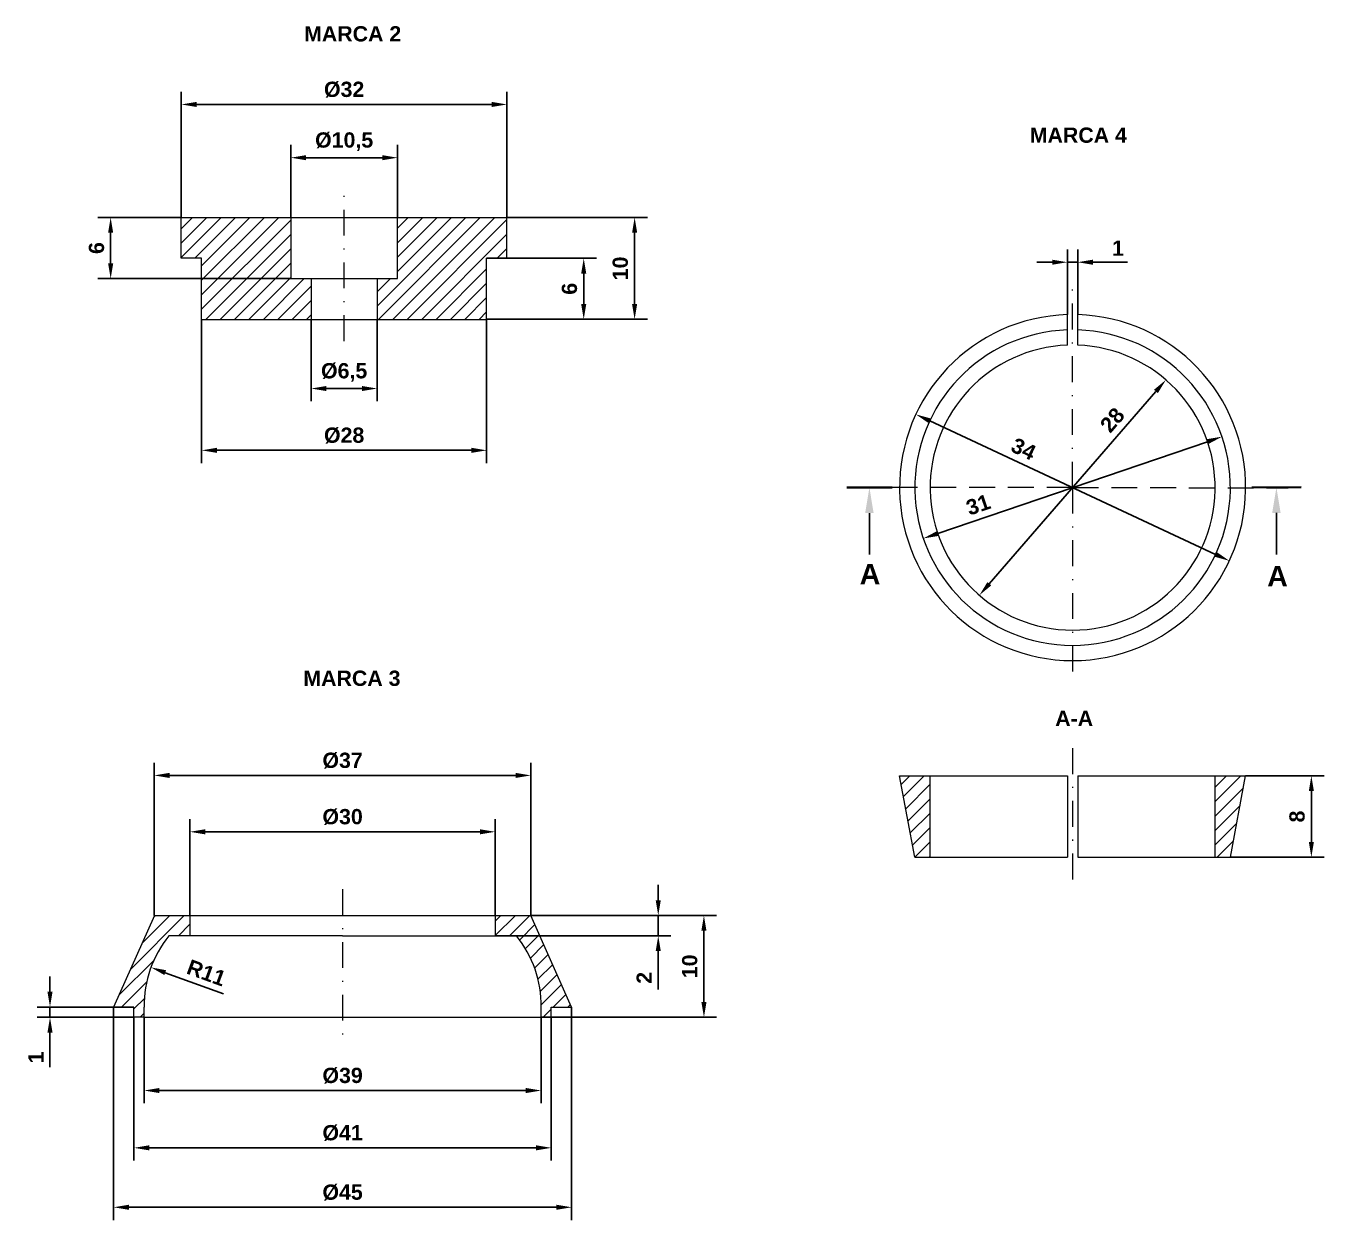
# Model space of a CAD drawing. Header units: millimetres. Extents: x 600 to 2314, y 309 to 897.
# Drawn here: x 946.5 to 1074, y 308.6 to 425.9 of the extents above; entities that cross this region are included whole.
import ezdxf

# ---------------------------------------------------------------- set-up
doc = ezdxf.new("R2010")
doc.units = ezdxf.units.MM
doc.linetypes.add('TRAZO_Y_PUNTO', pattern=[25.4, 12.7, -6.35, 0, -6.35])
doc.linetypes.add('TRAZOS', pattern=[19.05, 12.7, -6.35])
for name, color, linetype, lineweight in [('01_Contornos', 7, 'Continuous', 20), ('03_Ejes', 1, 'TRAZO_Y_PUNTO', 18), ('04_Cotas', 3, 'Continuous', 18), ('sombreado', 1, 'Continuous', 18)]:
    doc.layers.add(name, color=color, linetype=linetype, lineweight=lineweight)
doc.layers.add('_Cotas', color=3, linetype='Continuous')
doc.styles.add('EstiloCota', font='arialbd.ttf', dxfattribs={"height": 1.5})
doc.styles.get("Standard").update_dxf_attribs({"font": 'arial.ttf'})
doc.dimstyles.new('Copia de CotasUNE', dxfattribs={"dimtxt": 1.5, "dimasz": 1.5, "dimexe": 1.25, "dimexo": 0, "dimtad": 1, "dimtxsty": 'EstiloCota', "dimcen": 2.5, "dimclrd": 256, "dimclre": 256, "dimclrt": 256, "dimadec": 0, "dimazin": 0, "dimtfac": 1, "dimtmove": 0, "dimatfit": 0, "dimfxl": 1, "dimarcsym": 0})
doc.dimstyles.new('CotasUNE', dxfattribs={"dimtxt": 1.5, "dimasz": 1.5, "dimexe": 1.25, "dimexo": 0, "dimtad": 1, "dimtxsty": 'EstiloCota', "dimcen": 2.5, "dimclrd": 256, "dimclrt": 256, "dimadec": 0, "dimazin": 0, "dimtfac": 1, "dimtmove": 0, "dimatfit": 3, "dimfxl": 1, "dimarcsym": 0})
doc.dimstyles.new('diam) de CotasUNE', dxfattribs={"dimtxt": 1.5, "dimasz": 1.5, "dimexe": 1.25, "dimexo": 0, "dimtad": 1, "dimtxsty": 'EstiloCota', "dimcen": 2.5, "dimclrd": 256, "dimclrt": 256, "dimadec": 0, "dimazin": 0, "dimtfac": 1, "dimtmove": 0, "dimatfit": 3, "dimfxl": 1, "dimarcsym": 0})
doc.dimstyles.new('ISO-25', dxfattribs={"dimtxt": 2.5, "dimasz": 2.5, "dimexe": 1.25, "dimexo": 0.625, "dimtad": 1, "dimtxsty": 'Standard', "dimcen": 2.5, "dimadec": 0, "dimazin": 0, "dimtfac": 1, "dimtmove": 0, "dimatfit": 3, "dimfxl": 1, "dimarcsym": 0})

# ---------------------------------------------------------------- blocks, each defined once
blk = doc.blocks.new('*D44')
at = {"layer": '04_Cotas', "color": 0, "lineweight": -2, "ltscale": 0.2, "transparency": 16777216}
for p, q in [((972.5, 407.06), (972.5, 414.19)), ((983, 407.06), (983, 414.19))]:
    blk.add_line(p, q, dxfattribs=at)
at = {"layer": '04_Cotas', "lineweight": -2, "ltscale": 0.2, "transparency": 16777216}
blk.add_line((974, 412.94), (981.5, 412.94), dxfattribs=at)
at = {"layer": '04_Cotas', "ltscale": 0.2, "transparency": 16777216}
for points in [[(974, 413.19), (974, 412.69), (972.5, 412.94)], [(981.5, 413.19), (981.5, 412.69), (983, 412.94)]]:
    blk.add_solid(points, dxfattribs=at)
at = {"layer": 'Defpoints', "color": 0, "ltscale": 0.2}
for p in [(983, 412.94), (972.5, 407.06), (983, 407.06)]:
    blk.add_point(p, dxfattribs=at)
at = {"layer": '04_Cotas', "ltscale": 0.2, "transparency": 16777216, "insert": (977.75, 414.51), "char_height": 1.5, "attachment_point": 5, "style": 'EstiloCota'}
blk.add_mtext('%%c10,5', dxfattribs=at)
blk = doc.blocks.new('*D47')
at = {"layer": '04_Cotas', "color": 0, "lineweight": -2, "ltscale": 0.2, "transparency": 16777216}
for p, q in [((961.75, 407.06), (961.75, 419.42)), ((993.75, 407.06), (993.75, 419.42))]:
    blk.add_line(p, q, dxfattribs=at)
at = {"layer": '04_Cotas', "lineweight": -2, "ltscale": 0.2, "transparency": 16777216}
blk.add_line((963.25, 418.17), (992.25, 418.17), dxfattribs=at)
at = {"layer": '04_Cotas', "ltscale": 0.2, "transparency": 16777216}
for points in [[(963.25, 418.42), (963.25, 417.92), (961.75, 418.17)], [(992.25, 418.42), (992.25, 417.92), (993.75, 418.17)]]:
    blk.add_solid(points, dxfattribs=at)
at = {"layer": 'Defpoints', "color": 0, "ltscale": 0.2}
for p in [(993.75, 418.17), (961.75, 407.06), (993.75, 407.06)]:
    blk.add_point(p, dxfattribs=at)
at = {"layer": '04_Cotas', "ltscale": 0.2, "transparency": 16777216, "insert": (977.75, 419.62), "char_height": 1.5, "attachment_point": 5, "style": 'EstiloCota'}
blk.add_mtext('%%c32', dxfattribs=at)
blk = doc.blocks.new('*D48')
at = {"layer": '04_Cotas', "color": 0, "lineweight": -2, "ltscale": 0.2, "transparency": 16777216}
for p, q in [((974.5, 397.06), (974.5, 389.01)), ((981, 397.06), (981, 389.01))]:
    blk.add_line(p, q, dxfattribs=at)
at = {"layer": '04_Cotas', "lineweight": -2, "ltscale": 0.2, "transparency": 16777216}
blk.add_line((976, 390.26), (979.5, 390.26), dxfattribs=at)
at = {"layer": '04_Cotas', "ltscale": 0.2, "transparency": 16777216}
for points in [[(976, 390.51), (976, 390.01), (974.5, 390.26)], [(979.5, 390.51), (979.5, 390.01), (981, 390.26)]]:
    blk.add_solid(points, dxfattribs=at)
at = {"layer": 'Defpoints', "color": 0, "ltscale": 0.2}
for p in [(974.5, 397.06), (981, 397.06), (981, 390.26)]:
    blk.add_point(p, dxfattribs=at)
at = {"layer": '04_Cotas', "ltscale": 0.2, "transparency": 16777216, "insert": (977.75, 391.84), "char_height": 1.5, "attachment_point": 5, "style": 'EstiloCota'}
blk.add_mtext('%%c6,5', dxfattribs=at)
blk = doc.blocks.new('*D49')
at = {"layer": '04_Cotas', "color": 0, "lineweight": -2, "ltscale": 0.2, "transparency": 16777216}
for p, q in [((963.75, 397.06), (963.75, 382.94)), ((991.75, 397.06), (991.75, 382.94))]:
    blk.add_line(p, q, dxfattribs=at)
at = {"layer": '04_Cotas', "lineweight": -2, "ltscale": 0.2, "transparency": 16777216}
blk.add_line((965.25, 384.19), (990.25, 384.19), dxfattribs=at)
at = {"layer": '04_Cotas', "ltscale": 0.2, "transparency": 16777216}
for points in [[(965.25, 384.44), (965.25, 383.94), (963.75, 384.19)], [(990.25, 384.44), (990.25, 383.94), (991.75, 384.19)]]:
    blk.add_solid(points, dxfattribs=at)
at = {"layer": 'Defpoints', "color": 0, "ltscale": 0.2}
for p in [(963.75, 397.06), (991.75, 397.06), (991.75, 384.19)]:
    blk.add_point(p, dxfattribs=at)
at = {"layer": '04_Cotas', "ltscale": 0.2, "transparency": 16777216, "insert": (977.75, 385.64), "char_height": 1.5, "attachment_point": 5, "style": 'EstiloCota'}
blk.add_mtext('%%c28', dxfattribs=at)
blk = doc.blocks.new('*D45')
at = {"layer": '04_Cotas', "color": 0, "lineweight": -2, "ltscale": 0.2, "transparency": 16777216}
for p, q in [((993.75, 407.06), (1007.54, 407.06)), ((991.75, 397.06), (1007.54, 397.06))]:
    blk.add_line(p, q, dxfattribs=at)
at = {"layer": '04_Cotas', "lineweight": -2, "ltscale": 0.2, "transparency": 16777216}
blk.add_line((1006.29, 405.56), (1006.29, 398.56), dxfattribs=at)
at = {"layer": '04_Cotas', "ltscale": 0.2, "transparency": 16777216}
for points in [[(1006.04, 405.56), (1006.54, 405.56), (1006.29, 407.06)], [(1006.04, 398.56), (1006.54, 398.56), (1006.29, 397.06)]]:
    blk.add_solid(points, dxfattribs=at)
at = {"layer": 'Defpoints', "color": 0, "ltscale": 0.2}
for p in [(993.75, 407.06), (991.75, 397.06), (1006.29, 397.06)]:
    blk.add_point(p, dxfattribs=at)
at = {"layer": '04_Cotas', "ltscale": 0.2, "transparency": 16777216, "insert": (1004.89, 402.06), "char_height": 1.5, "attachment_point": 5, "rotation": 90, "style": 'EstiloCota'}
blk.add_mtext('10', dxfattribs=at)
blk = doc.blocks.new('*D46')
at = {"layer": '04_Cotas', "color": 0, "lineweight": -2, "ltscale": 0.2, "transparency": 16777216}
for p, q in [((991.75, 403.06), (1002.54, 403.06)), ((991.75, 397.06), (1002.54, 397.06))]:
    blk.add_line(p, q, dxfattribs=at)
at = {"layer": '04_Cotas', "lineweight": -2, "ltscale": 0.2, "transparency": 16777216}
blk.add_line((1001.29, 401.56), (1001.29, 398.56), dxfattribs=at)
at = {"layer": '04_Cotas', "ltscale": 0.2, "transparency": 16777216}
for points in [[(1001.04, 401.56), (1001.54, 401.56), (1001.29, 403.06)], [(1001.04, 398.56), (1001.54, 398.56), (1001.29, 397.06)]]:
    blk.add_solid(points, dxfattribs=at)
at = {"layer": 'Defpoints', "color": 0, "ltscale": 0.2}
for p in [(991.75, 403.06), (991.75, 397.06), (1001.29, 397.06)]:
    blk.add_point(p, dxfattribs=at)
at = {"layer": '04_Cotas', "ltscale": 0.2, "transparency": 16777216, "insert": (999.89, 400.06), "char_height": 1.5, "attachment_point": 5, "rotation": 90, "style": 'EstiloCota'}
blk.add_mtext('6', dxfattribs=at)
blk = doc.blocks.new('*D43')
at = {"layer": '04_Cotas', "color": 0, "lineweight": -2, "ltscale": 0.2, "transparency": 16777216}
for p, q in [((961.75, 407.06), (953.56, 407.06)), ((972.5, 401.06), (953.56, 401.06))]:
    blk.add_line(p, q, dxfattribs=at)
at = {"layer": '04_Cotas', "lineweight": -2, "ltscale": 0.2, "transparency": 16777216}
blk.add_line((954.81, 405.56), (954.81, 402.56), dxfattribs=at)
at = {"layer": '04_Cotas', "ltscale": 0.2, "transparency": 16777216}
for points in [[(954.56, 405.56), (955.06, 405.56), (954.81, 407.06)], [(954.56, 402.56), (955.06, 402.56), (954.81, 401.06)]]:
    blk.add_solid(points, dxfattribs=at)
at = {"layer": 'Defpoints', "color": 0, "ltscale": 0.2}
for p in [(961.75, 407.06), (954.81, 401.06), (972.5, 401.06)]:
    blk.add_point(p, dxfattribs=at)
at = {"layer": '04_Cotas', "ltscale": 0.2, "transparency": 16777216, "insert": (953.42, 404.06), "char_height": 1.5, "attachment_point": 5, "rotation": 90, "style": 'EstiloCota'}
blk.add_mtext('6', dxfattribs=at)
blk = doc.blocks.new('*D50')
at = {"layer": '04_Cotas', "color": 0, "lineweight": -2, "ltscale": 0.2, "transparency": 16777216}
for p, q in [((959.1, 338.49), (959.1, 353.5)), ((996.1, 338.49), (996.1, 353.5))]:
    blk.add_line(p, q, dxfattribs=at)
at = {"layer": '04_Cotas', "lineweight": -2, "ltscale": 0.2, "transparency": 16777216}
blk.add_line((960.6, 352.25), (994.6, 352.25), dxfattribs=at)
at = {"layer": '04_Cotas', "ltscale": 0.2, "transparency": 16777216}
for points in [[(960.6, 352.5), (960.6, 352), (959.1, 352.25)], [(994.6, 352.5), (994.6, 352), (996.1, 352.25)]]:
    blk.add_solid(points, dxfattribs=at)
at = {"layer": 'Defpoints', "color": 0, "ltscale": 0.2}
for p in [(996.1, 352.25), (959.1, 338.49), (996.1, 338.49)]:
    blk.add_point(p, dxfattribs=at)
at = {"layer": '04_Cotas', "ltscale": 0.2, "transparency": 16777216, "insert": (977.6, 353.7), "char_height": 1.5, "attachment_point": 5, "style": 'EstiloCota'}
blk.add_mtext('%%c37', dxfattribs=at)
blk = doc.blocks.new('*D52')
at = {"layer": '04_Cotas', "color": 0, "lineweight": -2, "ltscale": 0.2, "transparency": 16777216}
for p, q in [((962.6, 338.49), (962.6, 347.96)), ((992.6, 338.49), (992.6, 347.96))]:
    blk.add_line(p, q, dxfattribs=at)
at = {"layer": '04_Cotas', "lineweight": -2, "ltscale": 0.2, "transparency": 16777216}
blk.add_line((964.1, 346.71), (991.1, 346.71), dxfattribs=at)
at = {"layer": '04_Cotas', "ltscale": 0.2, "transparency": 16777216}
for points in [[(964.1, 346.96), (964.1, 346.46), (962.6, 346.71)], [(991.1, 346.96), (991.1, 346.46), (992.6, 346.71)]]:
    blk.add_solid(points, dxfattribs=at)
at = {"layer": 'Defpoints', "color": 0, "ltscale": 0.2}
for p in [(992.6, 346.71), (962.6, 338.49), (992.6, 338.49)]:
    blk.add_point(p, dxfattribs=at)
at = {"layer": '04_Cotas', "ltscale": 0.2, "transparency": 16777216, "insert": (977.6, 348.16), "char_height": 1.5, "attachment_point": 5, "style": 'EstiloCota'}
blk.add_mtext('%%c30', dxfattribs=at)
blk = doc.blocks.new('*D51')
at = {"layer": '04_Cotas', "color": 0, "lineweight": -2, "ltscale": 0.2, "transparency": 16777216}
for p, q in [((955.1, 329.49), (955.1, 308.57)), ((1000.1, 329.49), (1000.1, 308.57))]:
    blk.add_line(p, q, dxfattribs=at)
at = {"layer": '04_Cotas', "lineweight": -2, "ltscale": 0.2, "transparency": 16777216}
blk.add_line((956.6, 309.82), (998.6, 309.82), dxfattribs=at)
at = {"layer": '04_Cotas', "ltscale": 0.2, "transparency": 16777216}
for points in [[(956.6, 310.07), (956.6, 309.57), (955.1, 309.82)], [(998.6, 310.07), (998.6, 309.57), (1000.1, 309.82)]]:
    blk.add_solid(points, dxfattribs=at)
at = {"layer": 'Defpoints', "color": 0, "ltscale": 0.2}
for p in [(955.1, 329.49), (1000.1, 329.49), (1000.1, 309.82)]:
    blk.add_point(p, dxfattribs=at)
at = {"layer": '04_Cotas', "ltscale": 0.2, "transparency": 16777216, "insert": (977.6, 311.27), "char_height": 1.5, "attachment_point": 5, "style": 'EstiloCota'}
blk.add_mtext('%%c45', dxfattribs=at)
blk = doc.blocks.new('*D53')
at = {"layer": '04_Cotas', "color": 0, "lineweight": -2, "ltscale": 0.2, "transparency": 16777216}
for p, q in [((957.1, 328.49), (957.1, 314.41)), ((998.1, 328.49), (998.1, 314.41))]:
    blk.add_line(p, q, dxfattribs=at)
at = {"layer": '04_Cotas', "lineweight": -2, "ltscale": 0.2, "transparency": 16777216}
blk.add_line((958.6, 315.66), (996.6, 315.66), dxfattribs=at)
at = {"layer": '04_Cotas', "ltscale": 0.2, "transparency": 16777216}
for points in [[(958.6, 315.91), (958.6, 315.41), (957.1, 315.66)], [(996.6, 315.91), (996.6, 315.41), (998.1, 315.66)]]:
    blk.add_solid(points, dxfattribs=at)
at = {"layer": 'Defpoints', "color": 0, "ltscale": 0.2}
for p in [(957.1, 328.49), (998.1, 328.49), (998.1, 315.66)]:
    blk.add_point(p, dxfattribs=at)
at = {"layer": '04_Cotas', "ltscale": 0.2, "transparency": 16777216, "insert": (977.6, 317.11), "char_height": 1.5, "attachment_point": 5, "style": 'EstiloCota'}
blk.add_mtext('%%c41', dxfattribs=at)
blk = doc.blocks.new('*D54')
at = {"layer": '04_Cotas', "color": 0, "lineweight": -2, "ltscale": 0.2, "transparency": 16777216}
for p, q in [((958.1, 328.49), (958.1, 320.04)), ((997.1, 328.49), (997.1, 320.04))]:
    blk.add_line(p, q, dxfattribs=at)
at = {"layer": '04_Cotas', "lineweight": -2, "ltscale": 0.2, "transparency": 16777216}
blk.add_line((959.6, 321.29), (995.6, 321.29), dxfattribs=at)
at = {"layer": '04_Cotas', "ltscale": 0.2, "transparency": 16777216}
for points in [[(959.6, 321.54), (959.6, 321.04), (958.1, 321.29)], [(995.6, 321.54), (995.6, 321.04), (997.1, 321.29)]]:
    blk.add_solid(points, dxfattribs=at)
at = {"layer": 'Defpoints', "color": 0, "ltscale": 0.2}
for p in [(958.1, 328.49), (997.1, 328.49), (997.1, 321.29)]:
    blk.add_point(p, dxfattribs=at)
at = {"layer": '04_Cotas', "ltscale": 0.2, "transparency": 16777216, "insert": (977.6, 322.74), "char_height": 1.5, "attachment_point": 5, "style": 'EstiloCota'}
blk.add_mtext('%%c39', dxfattribs=at)
blk = doc.blocks.new('*D55')
at = {"layer": '04_Cotas', "color": 0, "lineweight": -2, "ltscale": 0.2, "transparency": 16777216}
for p, q in [((996.1, 338.49), (1014.35, 338.49)), ((997.1, 328.49), (1014.35, 328.49))]:
    blk.add_line(p, q, dxfattribs=at)
at = {"layer": '04_Cotas', "lineweight": -2, "ltscale": 0.2, "transparency": 16777216}
blk.add_line((1013.1, 336.99), (1013.1, 329.99), dxfattribs=at)
at = {"layer": '04_Cotas', "ltscale": 0.2, "transparency": 16777216}
for points in [[(1012.85, 336.99), (1013.35, 336.99), (1013.1, 338.49)], [(1012.85, 329.99), (1013.35, 329.99), (1013.1, 328.49)]]:
    blk.add_solid(points, dxfattribs=at)
at = {"layer": 'Defpoints', "color": 0, "ltscale": 0.2}
for p in [(996.1, 338.49), (997.1, 328.49), (1013.1, 328.49)]:
    blk.add_point(p, dxfattribs=at)
at = {"layer": '04_Cotas', "ltscale": 0.2, "transparency": 16777216, "insert": (1011.71, 333.49), "char_height": 1.5, "attachment_point": 5, "rotation": 90, "style": 'EstiloCota'}
blk.add_mtext('10', dxfattribs=at)
blk = doc.blocks.new('*D56')
at = {"layer": '04_Cotas', "lineweight": -2, "ltscale": 0.2, "transparency": 16777216}
for p, q in [((1008.61, 339.99), (1008.61, 341.49)), ((1008.61, 338.49), (1008.61, 336.49)), ((1008.61, 334.99), (1008.61, 331.23))]:
    blk.add_line(p, q, dxfattribs=at)
at = {"layer": '04_Cotas', "color": 0, "lineweight": -2, "ltscale": 0.2, "transparency": 16777216}
for p, q in [((996.1, 338.49), (1009.86, 338.49)), ((992.6, 336.49), (1009.86, 336.49))]:
    blk.add_line(p, q, dxfattribs=at)
at = {"layer": '04_Cotas', "ltscale": 0.2, "transparency": 16777216}
for points in [[(1008.36, 339.99), (1008.86, 339.99), (1008.61, 338.49)], [(1008.36, 334.99), (1008.86, 334.99), (1008.61, 336.49)]]:
    blk.add_solid(points, dxfattribs=at)
at = {"layer": 'Defpoints', "color": 0, "ltscale": 0.2}
for p in [(996.1, 338.49), (992.6, 336.49), (1008.61, 336.49)]:
    blk.add_point(p, dxfattribs=at)
at = {"layer": '04_Cotas', "ltscale": 0.2, "transparency": 16777216, "insert": (1007.23, 332.36), "char_height": 1.5, "attachment_point": 5, "rotation": 90, "style": 'EstiloCota'}
blk.add_mtext('2', dxfattribs=at)
blk = doc.blocks.new('*D57')
at = {"layer": '04_Cotas', "lineweight": -2, "ltscale": 0.2, "transparency": 16777216}
for p, q in [((948.85, 330.99), (948.85, 332.49)), ((948.85, 329.49), (948.85, 328.49)), ((948.85, 326.99), (948.85, 323.58))]:
    blk.add_line(p, q, dxfattribs=at)
at = {"layer": '04_Cotas', "color": 0, "lineweight": -2, "ltscale": 0.2, "transparency": 16777216}
for p, q in [((957.1, 329.49), (947.6, 329.49)), ((957.1, 328.49), (947.6, 328.49))]:
    blk.add_line(p, q, dxfattribs=at)
at = {"layer": '04_Cotas', "ltscale": 0.2, "transparency": 16777216}
for points in [[(948.6, 330.99), (949.1, 330.99), (948.85, 329.49)], [(948.6, 326.99), (949.1, 326.99), (948.85, 328.49)]]:
    blk.add_solid(points, dxfattribs=at)
at = {"layer": 'Defpoints', "color": 0, "ltscale": 0.2}
for p in [(957.1, 329.49), (948.85, 328.49), (957.1, 328.49)]:
    blk.add_point(p, dxfattribs=at)
at = {"layer": '04_Cotas', "ltscale": 0.2, "transparency": 16777216, "insert": (947.47, 324.54), "char_height": 1.5, "attachment_point": 5, "rotation": 90, "style": 'EstiloCota'}
blk.add_mtext('1', dxfattribs=at)
blk = doc.blocks.new('*D58')
at = {"layer": '04_Cotas', "lineweight": -2, "ltscale": 0.2, "transparency": 16777216}
blk.add_line((965.91, 330.78), (960.18, 332.87), dxfattribs=at)
at = {"layer": '04_Cotas', "ltscale": 0.2, "transparency": 16777216}
blk.add_solid([(960.26, 333.11), (960.09, 332.64), (958.77, 333.39)], dxfattribs=at)
at = {"layer": 'Defpoints', "color": 0, "ltscale": 0.2}
for p in [(958.77, 333.39), (969.1, 329.62)]:
    blk.add_point(p, dxfattribs=at)
at = {"layer": '04_Cotas', "ltscale": 0.2, "transparency": 16777216, "insert": (964.22, 332.86), "char_height": 1.5, "attachment_point": 5, "rotation": 339.9486, "style": 'EstiloCota'}
blk.add_mtext('R11', dxfattribs=at)
blk = doc.blocks.new('*D59')
at = {"layer": '04_Cotas', "color": 0, "lineweight": -2, "ltscale": 0.2, "transparency": 16777216}
for p, q in [((1048.82, 397.52), (1048.82, 403.92)), ((1049.82, 397.52), (1049.82, 403.92))]:
    blk.add_line(p, q, dxfattribs=at)
at = {"layer": '04_Cotas', "lineweight": -2, "ltscale": 0.2, "transparency": 16777216}
for p, q in [((1047.32, 402.67), (1045.82, 402.67)), ((1048.82, 402.67), (1049.82, 402.67)), ((1051.32, 402.67), (1054.73, 402.67))]:
    blk.add_line(p, q, dxfattribs=at)
at = {"layer": '04_Cotas', "ltscale": 0.2, "transparency": 16777216}
for points in [[(1047.32, 402.92), (1047.32, 402.42), (1048.82, 402.67)], [(1051.32, 402.92), (1051.32, 402.42), (1049.82, 402.67)]]:
    blk.add_solid(points, dxfattribs=at)
at = {"layer": 'Defpoints', "color": 0, "ltscale": 0.2}
for p in [(1049.82, 402.67), (1048.82, 397.52), (1049.82, 397.52)]:
    blk.add_point(p, dxfattribs=at)
at = {"layer": '04_Cotas', "ltscale": 0.2, "transparency": 16777216, "insert": (1053.78, 404.05), "char_height": 1.5, "attachment_point": 5, "style": 'EstiloCota'}
blk.add_mtext('1', dxfattribs=at)
blk = doc.blocks.new('*D60')
at = {"layer": '04_Cotas', "color": 0, "lineweight": -2, "ltscale": 0.2, "transparency": 16777216}
for p, q in [((1066.32, 352.21), (1074.03, 352.21)), ((1064.82, 344.21), (1074.03, 344.21))]:
    blk.add_line(p, q, dxfattribs=at)
at = {"layer": '04_Cotas', "lineweight": -2, "ltscale": 0.2, "transparency": 16777216}
blk.add_line((1072.78, 350.71), (1072.78, 345.71), dxfattribs=at)
at = {"layer": '04_Cotas', "ltscale": 0.2, "transparency": 16777216}
for points in [[(1072.53, 350.71), (1073.03, 350.71), (1072.78, 352.21)], [(1072.53, 345.71), (1073.03, 345.71), (1072.78, 344.21)]]:
    blk.add_solid(points, dxfattribs=at)
at = {"layer": 'Defpoints', "color": 0, "ltscale": 0.2}
for p in [(1066.32, 352.21), (1064.82, 344.21), (1072.78, 344.21)]:
    blk.add_point(p, dxfattribs=at)
at = {"layer": '04_Cotas', "ltscale": 0.2, "transparency": 16777216, "insert": (1071.38, 348.21), "char_height": 1.5, "attachment_point": 5, "rotation": 90, "style": 'EstiloCota'}
blk.add_mtext('8', dxfattribs=at)
blk = doc.blocks.new('*D61')
at = {"layer": '04_Cotas', "lineweight": -2, "ltscale": 0.2, "transparency": 16777216}
blk.add_line((1041.14, 371.08), (1057.51, 389.98), dxfattribs=at)
at = {"layer": '04_Cotas', "ltscale": 0.2, "transparency": 16777216}
for points in [[(1057.32, 390.14), (1057.7, 389.81), (1058.49, 391.11)], [(1040.95, 371.24), (1041.33, 370.92), (1040.16, 369.95)]]:
    blk.add_solid(points, dxfattribs=at)
at = {"layer": 'Defpoints', "color": 0, "ltscale": 0.2}
for p in [(1058.49, 391.11), (1040.16, 369.95)]:
    blk.add_point(p, dxfattribs=at)
at = {"layer": '04_Cotas', "ltscale": 0.2, "transparency": 16777216, "insert": (1053.23, 387.17), "char_height": 1.5, "attachment_point": 5, "rotation": 49.1078, "style": 'EstiloCota'}
blk.add_mtext('28', dxfattribs=at)
blk = doc.blocks.new('*D62')
at = {"layer": '04_Cotas', "lineweight": -2, "ltscale": 0.2, "transparency": 16777216}
blk.add_line((1063.37, 373.97), (1035.28, 387.09), dxfattribs=at)
at = {"layer": '04_Cotas', "ltscale": 0.2, "transparency": 16777216}
for points in [[(1035.39, 387.32), (1035.18, 386.86), (1033.92, 387.72)], [(1063.47, 374.2), (1063.26, 373.74), (1064.73, 373.33)]]:
    blk.add_solid(points, dxfattribs=at)
at = {"layer": 'Defpoints', "color": 0, "ltscale": 0.2}
for p in [(1033.92, 387.72), (1064.73, 373.33)]:
    blk.add_point(p, dxfattribs=at)
at = {"layer": '04_Cotas', "ltscale": 0.2, "transparency": 16777216, "insert": (1044.5, 384.32), "char_height": 1.5, "attachment_point": 5, "rotation": 334.9619, "style": 'EstiloCota'}
blk.add_mtext('34', dxfattribs=at)
blk = doc.blocks.new('*D94')
at = {"layer": '_Cotas', "color": 0, "lineweight": -2, "transparency": 16777216}
for p, q in [((1069.97, 380.54), (1070.6, 380.54)), ((1069.35, 378.04), (1069.35, 373.95))]:
    blk.add_line(p, q, dxfattribs=at)
at = {"layer": '_Cotas', "color": 0, "transparency": 16777216}
blk.add_solid([(1068.93, 378.04), (1069.76, 378.04), (1069.35, 380.54)], dxfattribs=at)
at = {"layer": 'Defpoints', "color": 0}
for p in [(1069.35, 380.54), (1069.35, 373.95), (1070.67, 373.95)]:
    blk.add_point(p, dxfattribs=at)
blk = doc.blocks.new('_None')
blk = doc.blocks.new('*D96')
at = {"layer": '_Cotas', "color": 0, "lineweight": -2, "transparency": 16777216}
for p, q in [((1029.98, 380.53), (1030.61, 380.53)), ((1029.36, 378.03), (1029.36, 373.95))]:
    blk.add_line(p, q, dxfattribs=at)
at = {"layer": '_Cotas', "color": 0, "transparency": 16777216}
blk.add_solid([(1028.94, 378.03), (1029.77, 378.03), (1029.36, 380.53)], dxfattribs=at)
at = {"layer": 'Defpoints', "color": 0}
for p in [(1029.36, 380.53), (1029.36, 373.95), (1069.35, 373.95)]:
    blk.add_point(p, dxfattribs=at)
blk = doc.blocks.new('*D148')
at = {"layer": '04_Cotas', "lineweight": -2, "ltscale": 0.2, "transparency": 16777216}
blk.add_line((1062.58, 385.04), (1036.07, 376.01), dxfattribs=at)
at = {"layer": '04_Cotas', "ltscale": 0.2, "transparency": 16777216}
for points in [[(1062.5, 385.28), (1062.66, 384.81), (1064, 385.53)], [(1035.99, 376.25), (1036.15, 375.78), (1034.65, 375.53)]]:
    blk.add_solid(points, dxfattribs=at)
at = {"layer": 'Defpoints', "color": 0, "ltscale": 0.2}
for p in [(1064, 385.53), (1034.65, 375.53)]:
    blk.add_point(p, dxfattribs=at)
at = {"layer": '04_Cotas', "ltscale": 0.2, "transparency": 16777216, "insert": (1040.05, 378.84), "char_height": 1.5, "attachment_point": 5, "rotation": 18.8101, "style": 'EstiloCota'}
blk.add_mtext('31', dxfattribs=at)

msp = doc.modelspace()

# ---------------------------------------------------------------- hatches: boundary and pattern name
at = {"layer": 'sombreado', "ltscale": 0.2}
h = msp.add_hatch(dxfattribs=at)
h.set_pattern_fill('_USER', color=256, angle=45, pattern_type=0)
h.set_pattern_definition([(45, (0, 0), (-0.7071068, 0.7071068), [])])
h.paths.add_polyline_path([(972.501, 407.056), (961.751, 407.056), (961.751, 403.056), (963.751, 403.056), (963.751, 397.056), (974.501, 397.056), (974.501, 401.056), (972.501, 401.056)])
h.paths.add_polyline_path([(993.751, 407.056), (983.001, 407.056), (983.001, 401.056), (981.001, 401.056), (981.001, 397.056), (991.751, 397.056), (991.751, 403.056), (993.751, 403.056)])
h = msp.add_hatch(dxfattribs=at)
h.set_pattern_fill('_USER', color=256, angle=45, pattern_type=0)
h.set_pattern_definition([(45, (-17.5, 0), (-0.7071068, 0.7071068), [])])
h.paths.add_polyline_path([(1033.825, 344.212), (1035.325, 344.212), (1035.325, 352.212), (1032.325, 352.212)])
h.paths.add_polyline_path([(1066.325, 352.212), (1063.325, 352.212), (1063.325, 344.212), (1064.825, 344.212)])
h = msp.add_hatch(dxfattribs=at)
h.set_pattern_fill('_USER', color=256, angle=45, pattern_type=0)
h.set_pattern_definition([(45, (130.8612, -348.4443), (-0.7071068, 0.7071068), [])])
h.paths.add_polyline_path([(960.514, 336.49), (962.602, 336.49), (962.602, 338.49), (959.102, 338.49), (955.102, 329.49), (957.102, 329.49), (957.102, 328.49), (958.102, 328.49), (958.102, 329.49, -0.1733266)])
h.paths.add_polyline_path([(996.102, 338.49), (992.602, 338.49), (992.602, 336.49), (994.69, 336.49, -0.1733266), (997.102, 329.49), (997.102, 328.49), (998.102, 328.49), (998.102, 329.49), (1000.102, 329.49)])

# ---------------------------------------------------------------- linework, layer by layer
at = {"layer": '01_Contornos'}
for p, q in [((961.751, 407.056), (993.751, 407.056)), ((961.751, 403.056), (961.751, 407.056)), ((993.751, 403.056), (993.751, 407.056)), ((963.751, 403.056), (961.751, 403.056)), ((963.751, 397.056), (963.751, 403.056)), ((991.751, 397.056), (991.751, 403.056)), ((991.751, 403.056), (993.751, 403.056)), ((974.501, 401.056), (974.501, 397.056)), ((981.001, 401.056), (981.001, 397.056)), ((963.751, 397.056), (991.751, 397.056)), ((1048.825, 394.52), (1048.825, 397.522)), ((1049.825, 394.52), (1049.825, 397.522)), ((1032.325, 352.212), (1048.825, 352.212)), ((1033.825, 344.212), (1032.325, 352.212)), ((1035.325, 344.212), (1035.325, 352.212)), ((1049.825, 352.212), (1066.325, 352.212)), ((1063.325, 344.212), (1063.325, 352.212)), ((1064.825, 344.212), (1066.325, 352.212)), ((1033.825, 344.212), (1048.825, 344.212)), ((1035.325, 344.212), (1048.825, 344.212)), ((1049.825, 344.212), (1063.325, 344.212)), ((1049.825, 344.212), (1064.825, 344.212)), ((959.102, 338.49), (996.102, 338.49)), ((962.602, 338.49), (992.602, 338.49)), ((977.602, 336.49), (960.514, 336.49)), ((977.602, 336.49), (994.69, 336.49)), ((955.102, 329.49), (957.102, 329.49)), ((955.102, 329.49), (957.102, 329.49)), ((957.102, 328.49), (957.102, 329.49)), ((958.102, 328.49), (958.102, 329.49)), ((997.102, 328.49), (997.102, 329.49)), ((998.102, 329.49), (1000.102, 329.49)), ((998.102, 328.49), (998.102, 329.49)), ((958.102, 328.49), (957.102, 328.49)), ((958.102, 328.49), (997.102, 328.49)), ((997.102, 328.49), (998.102, 328.49))]:
    msp.add_line(p, q, dxfattribs=at)
at = {"layer": '01_Contornos', "ltscale": 0.2}
for p, q in [((972.501, 407.056), (983.001, 407.056)), ((972.501, 407.056), (972.501, 401.056)), ((983.001, 401.056), (983.001, 407.056)), ((972.501, 401.056), (983.001, 401.056)), ((1048.825, 352.212), (1048.825, 344.212)), ((1049.825, 352.212), (1049.825, 344.212)), ((959.102, 338.49), (955.102, 329.49)), ((962.602, 338.49), (962.602, 336.49)), ((992.602, 338.49), (992.602, 336.49)), ((1000.102, 329.49), (996.102, 338.49))]:
    msp.add_line(p, q, dxfattribs=at)
at = {"layer": '01_Contornos'}
for centre, radius, start, end in [((1049.325, 380.529), 17, 91.68541, 88.31459), ((1049.325, 380.529), 14, 92.04671, 87.95329), ((969.101, 329.615), 11, 141.3202, 180.65296), ((986.103, 329.615), 11, 359.34704, 38.6798)]:
    msp.add_arc(centre, radius, start, end, dxfattribs=at)
at = {"layer": '01_Contornos', "ltscale": 0.3}
msp.add_arc((1049.325, 380.529), 15.5, 91.84857, 88.15143, dxfattribs=at)
at = {"layer": '03_Ejes', "ltscale": 0.2}
for p, q in [((977.751, 394.93), (977.751, 409.777)), ((1049.325, 380.529), (1049.325, 400.789)), ((1049.325, 380.529), (1049.325, 361.255)), ((1049.325, 354.929), (1049.325, 341.704)), ((977.602, 341.061), (977.602, 326.786))]:
    msp.add_line(p, q, dxfattribs=at)
at = {"layer": '04_Cotas', "lineweight": 40, "ltscale": 0.2}
for p, q in [((1031.578, 380.529), (1027.138, 380.529)), ((1066.918, 380.529), (1071.777, 380.555))]:
    msp.add_line(p, q, dxfattribs=at)
at = {"layer": '04_Cotas', "linetype": 'TRAZOS', "ltscale": 0.2}
for q in [(1029.807, 380.529), (1070.498, 380.512)]:
    msp.add_line((1049.325, 380.529), q, dxfattribs=at)

# ---------------------------------------------------------------- texts
at = {"layer": '04_Cotas', "ltscale": 0.3, "style": 'EstiloCota'}
for p in [(1028.409, 371.036), (1068.446, 370.829)]:
    msp.add_text('A', height=2, dxfattribs=at).set_placement(p)
at = {"layer": '04_Cotas', "ltscale": 0.2, "style": 'EstiloCota'}
msp.add_text('A-A', height=1.5, dxfattribs=at).set_placement((1047.614, 357.107))
at = {"layer": 'sombreado', "ltscale": 0.2, "style": 'EstiloCota'}
for s, p in [('MARCA 2', (973.815, 424.36)), ('MARCA 4', (1045.113, 414.404)), ('MARCA 3', (973.742, 361.048))]:
    msp.add_text(s, height=1.5, dxfattribs=at).set_placement(p)

# ---------------------------------------------------------------- dimensions: what is measured, and where the dimension line sits
at = {"layer": '04_Cotas', "ltscale": 0.2}
for base, p1, p2, picture, middle in [((993.751, 418.171), (961.751, 407.056), (993.751, 407.056), '*D47', (977.751, 419.624)), ((983.001, 412.936), (972.501, 407.056), (983.001, 407.056), '*D44', (977.751, 414.514)), ((991.751, 384.186), (963.751, 397.056), (991.751, 397.056), '*D49', (977.751, 385.639)), ((981.001, 390.263), (974.501, 397.056), (981.001, 397.056), '*D48', (977.751, 391.841)), ((996.102, 352.246), (959.102, 338.49), (996.102, 338.49), '*D50', (977.602, 353.699)), ((992.602, 346.709), (962.602, 338.49), (992.602, 338.49), '*D52', (977.602, 348.161)), ((997.102, 321.291), (958.102, 328.49), (997.102, 328.49), '*D54', (977.602, 322.744))]:
    dim = msp.add_linear_dim(base=base, p1=p1, p2=p2, dimstyle='diam) de CotasUNE', override={"dimpost": '%%c<>'}, dxfattribs=at)
    dim.commit()
    dim.dimension.update_dxf_attribs({"geometry": picture, "text_midpoint": middle})
for base, p1, p2, picture, middle in [((954.812, 401.056), (961.751, 407.056), (972.501, 401.056), '*D43', (953.421, 404.056)), ((1006.285, 397.056), (993.751, 407.056), (991.751, 397.056), '*D45', (1004.894, 402.056)), ((1001.285, 397.056), (991.751, 403.056), (991.751, 397.056), '*D46', (999.894, 400.056)), ((1008.606, 336.49), (996.102, 338.49), (992.602, 336.49), '*D56', (1007.228, 332.361)), ((1013.1, 328.49), (996.102, 338.49), (997.102, 328.49), '*D55', (1011.71, 333.49)), ((948.851, 328.49), (957.102, 329.49), (957.102, 328.49), '*D57', (947.473, 324.536))]:
    dim = msp.add_linear_dim(base=base, p1=p1, p2=p2, angle=90, dimstyle='CotasUNE', dxfattribs=at)
    dim.commit()
    dim.dimension.update_dxf_attribs({"geometry": picture, "text_midpoint": middle})
dim = msp.add_linear_dim(base=(1049.825, 402.674), p1=(1048.825, 397.522), p2=(1049.825, 397.522), dimstyle='CotasUNE', dxfattribs=at)
dim.commit()
dim.dimension.update_dxf_attribs({"geometry": '*D59', "text_midpoint": (1053.779, 404.053)})
for p1, p2, text, picture, middle in [((1040.16, 369.946), (1058.489, 391.112), '28', '*D61', (1054.286, 386.258)), ((1064.727, 373.334), (1033.922, 387.724), '34', '*D62', (1043.916, 383.055)), ((1063.997, 385.527), (1034.652, 375.531), '31', '*D148', (1040.498, 377.522))]:
    dim = msp.add_diameter_dim_2p(p1=p1, p2=p2, text=text, dimstyle='Copia de CotasUNE', dxfattribs=at)
    dim.commit()
    dim.dimension.update_dxf_attribs({"geometry": picture, "text_midpoint": middle, "dimtype": 163})
dim = msp.add_linear_dim(base=(1072.776, 344.212), p1=(1066.325, 352.212), p2=(1064.825, 344.212), angle=90, dimstyle='CotasUNE', dxfattribs=at)
dim.commit()
dim.dimension.update_dxf_attribs({"geometry": '*D60', "text_midpoint": (1072.776, 348.212), "dimtype": 160})
dim = msp.add_radius_dim(center=(969.101, 329.615), mpoint=(958.768, 333.387), dimstyle='CotasUNE', dxfattribs=at)
dim.commit()
dim.dimension.update_dxf_attribs({"geometry": '*D58', "text_midpoint": (963.747, 331.57), "dimtype": 164})
for base, p1, p2, picture, middle in [((1000.102, 309.817), (955.102, 329.49), (1000.102, 329.49), '*D51', (977.602, 309.817)), ((998.102, 315.662), (957.102, 328.49), (998.102, 328.49), '*D53', (977.602, 315.662))]:
    dim = msp.add_linear_dim(base=base, p1=p1, p2=p2, dimstyle='diam) de CotasUNE', override={"dimpost": '%%c<>'}, dxfattribs=at)
    dim.commit()
    dim.dimension.update_dxf_attribs({"geometry": picture, "text_midpoint": middle, "dimtype": 160})
at = {"layer": '_Cotas'}
for base, p1, p2, picture, middle in [((1029.358, 373.95), (1029.358, 380.529), (1069.348, 373.95), '*D96', (1029.358, 375.989)), ((1069.348, 373.95), (1069.348, 380.542), (1070.666, 373.95), '*D94', (1069.348, 375.996))]:
    dim = msp.add_linear_dim(base=base, p1=p1, p2=p2, angle=90, text=' ', dimstyle='ISO-25', override={"dimblk2": 'None', "dimsah": 1, "dimse2": 1}, dxfattribs=at)
    dim.commit()
    dim.dimension.update_dxf_attribs({"geometry": picture, "text_midpoint": middle})

doc.saveas('drawing.dxf')
